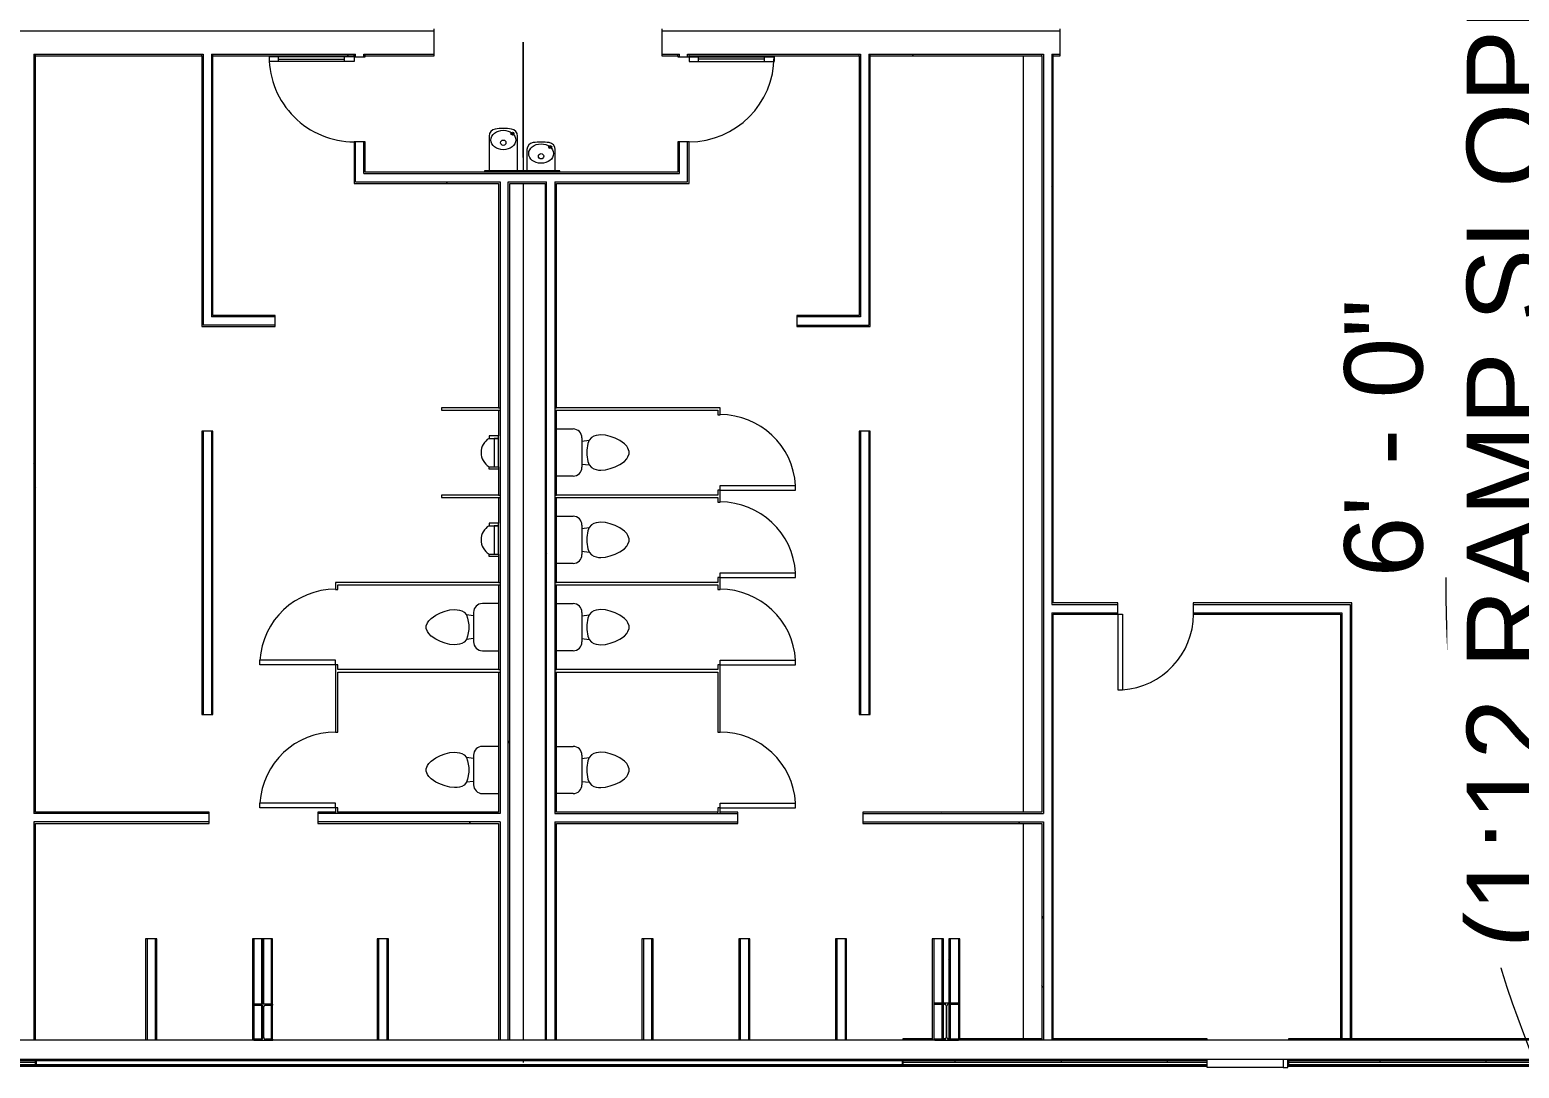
# Model space of a CAD drawing. Header units: inches. Extents: x 1 to 127281, y -26064 to 104775.
# Drawn here: x 25303 to 25934, y -22799 to -22359 of the extents above; entities that cross this region are included whole.
import ezdxf

# ---------------------------------------------------------------- set-up
doc = ezdxf.new("R2010")
doc.units = ezdxf.units.IN
doc.header["$MEASUREMENT"] = 0
for name, color, linetype, lineweight in [('A-ANNO-DIMS', 211, 'Continuous', 9), ('A-ANNO-DIMS-360', 211, 'Continuous', 9), ('A-AREA', 32, 'Continuous', 9), ('A-DOOR', 31, 'Continuous', 9), ('A-DOOR-GLAZ', 31, 'Continuous', 13), ('A-GLAZ-CWMG', 51, 'Continuous', 9), ('A-WALL', 113, 'Continuous', 9), ('A-WALL-PATT', 111, 'Continuous', 15), ('C-BLDG-PADS', 91, 'Continuous', 9), ('C-TOPO', 7, 'Continuous', 9), ('I-WALL', 2, 'Continuous', 9), ('L-SITE-WALL', 31, 'Continuous', 9), ('P-SANR-FIXT', 6, 'Continuous', 9), ('S-BEAM', 12, 'Continuous', 9), ('S-COLS', 52, 'Continuous', 9)]:
    doc.layers.add(name, color=color, linetype=linetype, lineweight=lineweight)
doc.styles.add('Arial_1', font='arial.ttf', dxfattribs={"height": 33.194237})
doc.dimstyles.new('Linear_-_3_32__Arial', dxfattribs={"dimscale": 12, "dimtxt": 33.75, "dimasz": 3.75, "dimexe": 2.8125, "dimexo": 1.875, "dimgap": 1.875, "dimtad": 1, "dimdec": 4, "dimrnd": 0.0625, "dimzin": 1, "dimdsep": 46, "dimlunit": 4, "dimtxsty": 'Arial_1', "dimblk1": 'OBLIQUE', "dimblk2": 'OBLIQUE', "dimsah": 1, "dimcen": 0.09, "dimdle": 2.8125, "dimazin": 0, "dimtfac": 1, "dimtdec": 4, "dimtix": 1, "dimtmove": 1, "dimatfit": 3, "dimfxl": 1, "dimtvp": 1, "dimtfill": 1, "dimfrac": 2, "dimtolj": 1, "dimtzin": 0, "dimarcsym": 2})
pattern_1 = [(0, (0, 0), (115.2, 28.8), [4.752, -81.648, 4.752, -81.648, -460.8]), (0, (0, 0), (115.2, 28.8), [-172.8, 4.752, -168.048, 4.752, -81.648, -201.6]), (0, (0, 0), (115.2, 28.8), [-432, 4.752, -52.848, 4.752, -139.248]), (120, (43.2, 14.4), (-82.541532, 85.366127), [4.752, -81.648, 4.752, -81.648, -460.8]), (120, (43.2, 14.4), (-82.541532, 85.366127), [-172.8, 4.752, -168.048, 4.752, -81.648, -201.6]), (120, (43.2, 14.4), (-82.541532, 85.366127), [-432, 4.752, -52.848, 4.752, -139.248]), (240, (57.6, 72), (-32.658468, -114.166127), [4.752, -81.648, 4.752, -81.648, -460.8]), (240, (57.6, 72), (-32.658468, -114.166127), [-172.8, 4.752, -168.048, 4.752, -81.648, -201.6]), (240, (57.6, 72), (-32.658468, -114.166127), [-432, 4.752, -52.848, 4.752, -139.248])]
pattern_2 = [(0, (0, 0), (0, 45), []), (90, (0, 0), (-45, 3e-15), [])]

# ---------------------------------------------------------------- blocks, each defined once
blk = doc.blocks.new('W-Wide Flange-Column - B2_D-V7-Site Plan - Phase 1')
at = {"layer": 'S-COLS'}
h = blk.add_hatch(dxfattribs=at)
h.set_pattern_fill('FP_3', color=256, style=0, pattern_type=2)
h.set_pattern_definition([(225, (25401.89, -22779.68), (35.63818, -35.63818), []), (225, (25401.89, -22833.68), (35.63818, -35.63818), [])])
h.paths.add_polyline_path([(-3.88, 7.62), (-4, 7.62), (-3.88, 7.19), (-0.84, 7.19), (-0.35, 6.99), (-0.14, 6.5), (-0.14, -6.5), (-0.35, -6.99), (-0.84, -7.19), (-4, -7.19), (-3.88, -7.62), (4, -7.62), (4, -7.19), (0.5, -7.05), (0.35, -6.99), (0.14, -6.5), (0.25, 6.75), (0.5, 7.05), (0.84, 7.19), (4, 7.19), (4, 7.62), (-3.25, 7.62)], flags=0)
at = {"layer": 'S-COLS', "lineweight": 13}
for p, q in [((4, 7.62), (-4, 7.62)), ((-4, 7.62), (-4, 7.19)), ((-4, 7.19), (-0.84, 7.19)), ((-0.14, 6.5), (-0.14, -6.5)), ((0.14, -6.5), (0.14, 6.5)), ((0.84, 7.19), (4, 7.19)), ((4, 7.19), (4, 7.62)), ((-0.84, -7.19), (-4, -7.19)), ((-4, -7.19), (-4, -7.62)), ((-4, -7.62), (4, -7.62)), ((4, -7.19), (0.84, -7.19)), ((4, -7.62), (4, -7.19))]:
    blk.add_line(p, q, dxfattribs=at)
for centre, start, end in [((-0.84, 6.5), 0, 90), ((0.84, 6.5), 90, 180), ((-0.84, -6.5), 270, 0), ((0.84, -6.5), 180, 270)]:
    blk.add_arc(centre, 0.691, start, end, dxfattribs=at)
blk = doc.blocks.new('W-Wide Flange-Column - B2_C-1007347-Site Plan - Phase 1')
at = {"layer": 'S-COLS'}
h = blk.add_hatch(dxfattribs=at)
h.set_pattern_fill('FP_4', color=256, style=0, pattern_type=2)
h.set_pattern_definition([(225, (25691.39, -22779.43), (35.63818, -35.63818), []), (225, (25691.39, -22833.43), (35.63818, -35.63818), [])])
h.paths.add_polyline_path([(-0.71, 7.87), (-5, 7.87), (-5, 7.44), (-0.71, 7.39), (-0.29, 7.1), (-0.14, 6.75), (-0.14, -6.75), (-0.35, -7.24), (-0.88, -7.44), (-5, -7.44), (-5, -7.87), (5, -7.87), (5, -7.44), (0.84, -7.44), (0.35, -7.24), (0.14, -6.75), (0.14, 6.75), (0.5, 7.3), (0.84, 7.44), (5, 7.44), (5, 7.87), (1.37, 7.87)], flags=0)
at = {"layer": 'S-COLS', "lineweight": 13}
for p, q in [((5, 7.87), (-5, 7.87)), ((-5, 7.87), (-5, 7.44)), ((-5, 7.44), (-0.84, 7.44)), ((-0.14, 6.75), (-0.14, -6.75)), ((0.14, -6.75), (0.14, 6.75)), ((0.84, 7.44), (5, 7.44)), ((5, 7.44), (5, 7.87)), ((-0.84, -7.44), (-5, -7.44)), ((-5, -7.44), (-5, -7.87)), ((-5, -7.87), (5, -7.87)), ((5, -7.44), (0.84, -7.44)), ((5, -7.87), (5, -7.44))]:
    blk.add_line(p, q, dxfattribs=at)
for centre, start, end in [((-0.84, 6.75), 0, 90), ((0.84, 6.75), 90, 180), ((-0.84, -6.75), 270, 0), ((0.84, -6.75), 180, 270)]:
    blk.add_arc(centre, 0.691, start, end, dxfattribs=at)
blk = doc.blocks.new('Single-Flush - 32_ x 84_-489871-Site Plan - Phase 1')
at = {"layer": 'A-DOOR'}
for p, q in [((14, 2.37), (14, 34.38)), ((16, 34.38), (14, 34.38)), ((16, 2.37), (16, 34.38)), ((16, 2.37), (14, 2.37))]:
    blk.add_line(p, q, dxfattribs=at)
blk.add_arc((16, 2.37), 32.07, 93.57587, 180, dxfattribs=at)
blk = doc.blocks.new('Rectangular Mullion - Rectangular Mullion 1-V27-Site Plan - Phase 1')
at = {"layer": 'A-GLAZ-CWMG'}
for p, q in [((25801.77, -22798.93), (25801.77, -22797.93)), ((25834.02, -22798.93), (25801.77, -22798.93))]:
    blk.add_line(p, q, dxfattribs=at)
blk = doc.blocks.new('Rectangular Mullion - Rectangular Mullion 1-V22-Site Plan - Phase 1')
at = {"layer": 'A-GLAZ-CWMG'}
for p, q in [((-2, 1.5), (0, 1.5)), ((-2, -2.15), (-2, 1.5)), ((0, 1.5), (0, -2.15))]:
    blk.add_line(p, q, dxfattribs=at)
blk = doc.blocks.new('Toilet-Domestic-3D - Toilet-Domestic-3D-V54-Site Plan - Phase 1')
at = {"layer": 'P-SANR-FIXT'}
for p, q in [((-9.98, 11.75), (-9.98, 18.85)), ((9.98, 18.85), (9.98, 11.75)), ((6.25, 8.02), (-6.25, 8.02)), ((-4.86, 8.02), (-5.21, 5)), ((4.86, 8.02), (5.21, 5)), ((-7.41, 1), (-7.5, 0)), ((-7.5, 0), (-7.33, -1.99)), ((-7.24, 2), (-7.41, 1)), ((-6.97, 3), (-7.24, 2)), ((-6.4, 4), (-6.97, 3)), ((-5.21, 5), (-6.4, 4)), ((-3.84, 5.5), (-5.21, 5)), ((-1, 6), (-3.84, 5.5)), ((1, 6), (-1, 6)), ((3.84, 5.5), (1, 6)), ((5.21, 5), (3.84, 5.5)), ((6.4, 4), (5.21, 5)), ((6.97, 3), (6.4, 4)), ((7.24, 2), (6.97, 3)), ((7.41, 1), (7.24, 2)), ((7.33, -1.99), (7.5, 0)), ((7.5, 0), (7.41, 1)), ((-7.33, -1.99), (-6.79, -4)), ((-6.79, -4), (-6.06, -6)), ((-6.06, -6), (-5.13, -8)), ((5.13, -8), (6.06, -6)), ((6.06, -6), (6.79, -4)), ((6.79, -4), (7.33, -1.99)), ((-5.13, -8), (-3.74, -10)), ((-3.74, -10), (-2.74, -11)), ((-2.74, -11), (-1.87, -11.5)), ((-1.87, -11.5), (-0.5, -12)), ((-0.5, -12), (0.5, -12)), ((0.5, -12), (1.87, -11.5)), ((1.87, -11.5), (2.74, -11)), ((2.74, -11), (3.74, -10)), ((3.74, -10), (5.13, -8))]:
    blk.add_line(p, q, dxfattribs=at)
for centre, start, end in [((-6.25, 11.75), 180, 270), ((6.25, 11.75), 270, 360)]:
    blk.add_arc(centre, 3.73, start, end, dxfattribs=at)
blk = doc.blocks.new('Single-Flush - 32_ x 84_-486214-Site Plan - Phase 1')
at = {"layer": 'A-DOOR'}
for p, q in [((14, 0.5), (14, 32.5)), ((16, 32.5), (14, 32.5)), ((16, 0.5), (16, 32.5)), ((16, 0.5), (14, 0.5))]:
    blk.add_line(p, q, dxfattribs=at)
blk.add_arc((16, 0.5), 32.07, 93.57587, 180, dxfattribs=at)
blk = doc.blocks.new('Toilet-Domestic-3D - Toilet-Domestic-3D-V55-Site Plan - Phase 1')
at = {"layer": 'P-SANR-FIXT'}
for p, q in [((-6.06, 6), (-5.13, 8)), ((-5.13, 8), (-3.74, 10)), ((-3.74, 10), (-2.74, 11)), ((-2.74, 11), (-1.87, 11.5)), ((-1.87, 11.5), (-0.5, 12)), ((-0.5, 12), (0.5, 12)), ((0.5, 12), (1.87, 11.5)), ((1.87, 11.5), (2.74, 11)), ((2.74, 11), (3.74, 10)), ((3.74, 10), (5.13, 8)), ((5.13, 8), (6.06, 6)), ((-7.5, 0), (-7.33, 1.99)), ((-7.33, 1.99), (-6.79, 4)), ((-6.79, 4), (-6.06, 6)), ((6.06, 6), (6.79, 4)), ((6.79, 4), (7.33, 1.99)), ((7.33, 1.99), (7.5, 0)), ((-7.41, -1), (-7.5, 0)), ((-7.24, -2), (-7.41, -1)), ((-6.97, -3), (-7.24, -2)), ((-6.4, -4), (-6.97, -3)), ((-5.21, -5), (-6.4, -4)), ((-3.84, -5.5), (-5.21, -5)), ((-4.86, -8.02), (-5.21, -5)), ((-1, -6), (-3.84, -5.5)), ((1, -6), (-1, -6)), ((3.84, -5.5), (1, -6)), ((5.21, -5), (3.84, -5.5)), ((4.86, -8.02), (5.21, -5)), ((6.4, -4), (5.21, -5)), ((6.97, -3), (6.4, -4)), ((7.24, -2), (6.97, -3)), ((7.41, -1), (7.24, -2)), ((7.5, 0), (7.41, -1)), ((-9.98, -11.75), (-9.98, -18.6)), ((6.25, -8.02), (-6.25, -8.02)), ((9.98, -18.6), (9.98, -11.75))]:
    blk.add_line(p, q, dxfattribs=at)
for centre, start, end in [((-6.25, -11.75), 90, 180), ((6.25, -11.75), 0, 90)]:
    blk.add_arc(centre, 3.73, start, end, dxfattribs=at)
blk = doc.blocks.new('Single-Flush - 32_ x 84_-489638-Site Plan - Phase 1')
at = {"layer": 'A-DOOR'}
for p, q in [((14, -0.5), (14, -32.5)), ((16, -0.5), (14, -0.5)), ((16, -0.5), (16, -32.5)), ((16, -32.5), (14, -32.5))]:
    blk.add_line(p, q, dxfattribs=at)
blk.add_arc((16, -0.5), 32.07, 180, 266.42413, dxfattribs=at)
blk = doc.blocks.new('Urinal-Wall-3D - Urinal-Wall-3D-492330-Site Plan - Phase 1')
at = {"layer": 'P-SANR-FIXT'}
for p, q in [((-11.29, 2.38), (-11.29, 6.38)), ((-11.29, 6.38), (-10.29, 6.38)), ((-10.29, 6.38), (-10.29, 2.38)), ((2.73, 6.38), (1.71, 6.38)), ((1.71, 6.38), (1.71, 2.38)), ((2.73, 2.38), (2.73, 6.38)), ((-10.29, 2.38), (-11.29, 2.38)), ((1.71, 4.22), (-10.29, 4.22)), ((-10.29, 4.22), (-10.29, 2.38)), ((-10.29, 2.38), (1.71, 2.38)), ((1.71, 2.38), (1.71, 4.22)), ((1.71, 2.38), (2.73, 2.38))]:
    blk.add_line(p, q, dxfattribs=at)
blk.add_arc((-4.29, 2.77), 7, 31.00272, 148.99728, dxfattribs=at)
blk = doc.blocks.new('Drinking_Fountain-Haws_Corporation-Wall_Mounted_1119 - 1119-477162-Site Plan - Phase 1')
at = {"layer": 'P-SANR-FIXT'}
for p, q in [((13.07, 19.5), (13.07, 4.7)), ((25.07, 4.7), (25.07, 19.5)), ((29.07, 13.75), (29.07, 4.7)), ((41.07, 4.7), (41.07, 13.75)), ((43.07, 4.7), (11.07, 4.7)), ((11.07, 4.7), (11.07, 4.2)), ((43.07, 4.2), (43.07, 4.7))]:
    blk.add_line(p, q, dxfattribs=at)
for centre, radius in [((22.94, 20.55), 0.625), ((19.07, 16.69), 1.13), ((38.94, 14.82), 0.625), ((35.07, 10.94), 1.13)]:
    blk.add_circle(centre, radius, dxfattribs=at)
for centre, radius, start, end in [((16.07, 19.5), 3, 97.57756, 180), ((19.07, -3.05), 25.75, 82.42244, 97.57756), ((22.07, 19.5), 3, 360, 82.42244), ((32.07, 13.75), 3, 97.57756, 180), ((35.07, -8.8), 25.75, 82.42244, 97.57756), ((38.07, 13.75), 3, 360, 82.42244)]:
    blk.add_arc(centre, radius, start, end, dxfattribs=at)
for centre, ratio in [((19.07, 17.82), 0.786373), ((35.07, 12.07), 0.786365)]:
    blk.add_ellipse(centre, major_axis=(-5.25, 0), ratio=ratio, dxfattribs=at)
blk = doc.blocks.new('Single-Glass 1 - 36_ x 84_-735755-Site Plan - Phase 1')
at = {"layer": 'A-DOOR'}
for p, q in [((16, 34.375), (16, 38.375)), ((18, 38.375), (16, 38.375)), ((18, 34.375), (18, 38.375)), ((16, 6.375), (16, 34.375)), ((16, 34.375), (18, 34.375)), ((18, 6.375), (18, 34.375)), ((16, 6.375), (18, 6.375)), ((16, 2.375), (16, 6.375)), ((18, 2.375), (18, 6.375)), ((18, 2.375), (16, 2.375))]:
    blk.add_line(p, q, dxfattribs=at)
blk.add_arc((18, 2.375), 36, 90, 180, dxfattribs=at)
at = {"layer": 'A-DOOR-GLAZ'}
blk.add_line((17, 34.375), (17, 6.375), dxfattribs=at)
blk = doc.blocks.new('Single-Glass 1 - 36_ x 84_-735914-Site Plan - Phase 1')
at = {"layer": 'A-DOOR'}
for p, q in [((16, -2.375), (16, -6.375)), ((18, -2.375), (16, -2.375)), ((18, -2.375), (18, -6.375)), ((16, -6.375), (16, -34.375)), ((16, -6.375), (18, -6.375)), ((18, -6.375), (18, -34.375)), ((16, -34.375), (16, -38.375)), ((16, -34.375), (18, -34.375)), ((18, -34.375), (18, -38.375)), ((18, -38.375), (16, -38.375))]:
    blk.add_line(p, q, dxfattribs=at)
blk.add_arc((18, -2.375), 36, 180, 270, dxfattribs=at)
at = {"layer": 'A-DOOR-GLAZ'}
blk.add_line((17, -34.375), (17, -6.375), dxfattribs=at)
blk = doc.blocks.new('Girt_C - 8_D-1076207-Site Plan - Phase 1')
at = {"layer": 'S-BEAM'}
for p, q in [((25397.89, -22787.3), (25116.39, -22787.3)), ((25686.39, -22787.3), (25405.89, -22787.3)), ((25975.39, -22787.3), (25696.39, -22787.3)), ((24248.39, -22795.3), (25975.39, -22795.3))]:
    blk.add_line(p, q, dxfattribs=at)
blk = doc.blocks.new('DIMBLOCK104-Site Plan - Phase 1')
at = {"layer": 'A-ANNO-DIMS-360'}
for p, q in [((26070.38, -22846.32), (26070.38, -22985.82)), ((26196.99, -22880.07), (26036.63, -22880.07)), ((26070.38, -22880.07), (26196.99, -22880.07)), ((26136.99, -22952.07), (26036.63, -22952.07)), ((26070.38, -22952.07), (26136.99, -22952.07))]:
    blk.add_line(p, q, dxfattribs=at)
at = {"layer": 'A-ANNO-DIMS-360', "lineweight": 50}
for p, q in [((26070.38, -22880.07), (26047.88, -22857.57)), ((26070.38, -22880.07), (26092.88, -22902.57)), ((26070.38, -22952.07), (26047.88, -22929.57)), ((26070.38, -22952.07), (26092.88, -22974.57))]:
    blk.add_line(p, q, dxfattribs=at)
at = {"layer": 'A-ANNO-DIMS-360'}
blk.add_ellipse((26070.38, -22591.24), major_axis=(0, 324.83), ratio=0.515555, start_param=1.570796, end_param=3.141593, dxfattribs=at)
at = {"layer": 'A-ANNO-DIMS-360', "color": 0, "insert": (25911.78, -22748.3), "char_height": 33.1942, "width": 518.4, "attachment_point": 1, "rotation": 90, "line_spacing_factor": 0.938532, "style": 'Arial_1', "bg_fill": 3, "box_fill_scale": 1.25, "bg_fill_color": 0, "bg_fill_transparency": 0}
blk.add_mtext('(1:12 RAMP SLOPE)', dxfattribs=at)
at = {"layer": 'A-ANNO-DIMS-360', "color": 0, "insert": (25859.86, -22591.24), "char_height": 33.194, "width": 141.4385, "attachment_point": 1, "rotation": 90, "line_spacing_factor": 0.938532, "style": 'Arial_1', "bg_fill": 3, "box_fill_scale": 1.25, "bg_fill_color": 0, "bg_fill_transparency": 0}
blk.add_mtext('6\' - 0"', dxfattribs=at)
blk = doc.blocks.new('_Oblique')
at = {"color": 0, "linetype": 'ByBlock', "lineweight": -2}
blk.add_line((-0.5, -0.5), (0.5, 0.5), dxfattribs=at)

msp = doc.modelspace()

# ---------------------------------------------------------------- hatches: boundary and pattern name
at = {"layer": 'A-WALL-PATT', "lineweight": 9}
h = msp.add_hatch(dxfattribs=at)
h.set_pattern_fill('FP_8', color=256, style=0, pattern_type=2)
h.set_pattern_definition(pattern_1)
h.paths.add_polyline_path([(25654.265225, -22370.17781), (25654.265225, -22369.55281), (25582.265225, -22369.55281), (25582.265225, -22370.17781), (25638.656771, -22370.17781)], flags=0)
h.paths.add_polyline_path([(25577.515225, -22370.17781), (25577.515225, -22369.55281), (25570.765225, -22369.55281), (25570.765225, -22370.17781)], flags=0)
h.paths.add_polyline_path([(25445.05161, -22370.17781), (25474.265225, -22370.17781), (25474.265225, -22369.55281), (25445.05161, -22369.55281)], flags=0)
h.paths.add_polyline_path([(25440.30161, -22370.17781), (25440.30161, -22369.55281), (25380.515225, -22369.55281), (25380.515225, -22370.17781), (25424.868333, -22370.17781)], flags=0)
h.paths.add_polyline_path([(25731.28085, -22370.17781), (25731.765225, -22370.17781), (25731.765225, -22369.55281), (25659.015225, -22369.55281), (25659.015225, -22370.17781), (25659.483975, -22370.17781)], flags=0)
h.paths.add_polyline_path([(25739.515225, -22370.17781), (25739.515225, -22369.55281), (25736.515225, -22369.55281), (25736.515225, -22370.17781)], flags=0)
h.paths.add_polyline_path([(25305.265225, -22370.17781), (25375.765225, -22370.17781), (25375.765225, -22369.55281), (25305.265225, -22369.597694)], flags=0)
h.paths.add_polyline_path([(25211.079896, -22370.17781), (25300.515225, -22370.17781), (25300.515225, -22369.55281), (25169.515225, -22369.55281), (25169.515225, -22370.17781)], flags=0)
h.paths.add_polyline_path([(25110.015225, -22370.17781), (25110.890225, -22370.17781), (25110.890225, -22369.55281), (25110.015225, -22369.55281)], flags=0)
h.paths.add_polyline_path([(25105.265225, -22370.17781), (25105.265225, -22369.55281), (24979.515225, -22369.705249), (24979.515225, -22370.17781), (25104.913663, -22370.17781)], flags=0)
h.paths.add_polyline_path([(24974.765225, -22370.17781), (24974.764288, -22369.552826), (24937.890225, -22369.55281), (24937.890225, -22370.17781)], flags=0)
h.paths.add_polyline_path([(24783.503021, -22370.17781), (24865.890225, -22370.17781), (24865.890225, -22369.55281), (24631.515225, -22369.55281), (24631.515225, -22370.17781)], flags=0)
h = msp.add_hatch(dxfattribs=at)
h.set_pattern_fill('FP_8', color=256, style=0, pattern_type=2)
h.set_pattern_definition(pattern_1)
h.paths.add_polyline_path([(25305.265225, -22787.30281), (25305.265225, -22694.80281), (25304.640225, -22694.80281), (25304.640225, -22787.30281)], flags=0)
h.paths.add_polyline_path([(25305.265225, -22691.30281), (25305.265225, -22369.55281), (25304.640225, -22369.55281), (25304.640225, -22691.30281)], flags=0)
h = msp.add_hatch(dxfattribs=at)
h.set_pattern_fill('FP_8', color=256, style=0, pattern_type=2)
h.set_pattern_definition(pattern_1)
h.paths.add_polyline_path([(25375.765225, -22484.92781), (25376.390225, -22484.92781), (25376.390225, -22369.55281), (25375.765225, -22369.616667), (25375.765225, -22484.30281)], flags=0)
h = msp.add_hatch(dxfattribs=at)
h.set_pattern_fill('FP_8', color=256, style=0, pattern_type=2)
h.set_pattern_definition(pattern_1)
h.paths.add_polyline_path([(25732.390225, -22787.30281), (25732.246346, -22694.80281), (25731.765225, -22694.80281), (25731.765225, -22787.30281)], flags=0)
h.paths.add_polyline_path([(25731.765225, -22691.30281), (25732.390225, -22691.30281), (25732.390225, -22369.55281), (25731.765225, -22369.55281), (25731.765225, -22690.67781)], flags=0)
h = msp.add_hatch(dxfattribs=at)
h.set_pattern_fill('FP_8', color=256, style=0, pattern_type=2)
h.set_pattern_definition(pattern_1)
h.paths.add_polyline_path([(25736.515225, -22787.30281), (25736.515225, -22606.162185), (25735.890225, -22606.162185), (25735.890225, -22787.30281)], flags=0)
h.paths.add_polyline_path([(25736.515225, -22602.662185), (25736.515225, -22369.55281), (25735.890225, -22369.55281), (25736.034105, -22602.662185)], flags=0)
h = msp.add_hatch(dxfattribs=at)
h.set_pattern_fill('FP_8', color=256, style=0, pattern_type=2)
h.set_pattern_definition(pattern_1)
h.paths.add_polyline_path([(25525.390225, -22424.255935), (25582.265225, -22424.255935), (25582.265225, -22423.630935), (25525.390225, -22423.630935)], flags=0)
h.paths.add_polyline_path([(25444.42661, -22424.255935), (25502.140225, -22424.255935), (25502.140225, -22423.630935), (25440.30161, -22423.630935), (25440.30161, -22424.255935), (25440.92661, -22424.255935)], flags=0)
h.paths.add_polyline_path([(25521.265225, -22424.255935), (25521.890225, -22424.255935), (25521.86721, -22423.630935), (25505.640225, -22423.630935), (25505.640225, -22424.255935), (25511.845582, -22424.255935)], flags=0)
h = msp.add_hatch(dxfattribs=at)
h.set_pattern_fill('FP_8', color=256, style=0, pattern_type=2)
h.set_pattern_definition(pattern_1)
h.paths.add_polyline_path([(25505.640225, -22796.01541), (25506.265225, -22796.01541), (25506.265225, -22795.30281), (25505.640225, -22795.30281)], flags=0)
h.paths.add_polyline_path([(25505.640225, -22787.30281), (25506.265225, -22787.30281), (25506.265225, -22424.255935), (25505.640225, -22424.255935), (25505.640225, -22700.194205)], flags=0)
h = msp.add_hatch(dxfattribs=at)
h.set_pattern_fill('FP_8', color=256, style=0, pattern_type=2)
h.set_pattern_definition(pattern_1)
h.paths.add_polyline_path([(25521.265225, -22796.01541), (25521.890225, -22796.01541), (25521.890225, -22795.30281), (25521.265225, -22795.30281)], flags=0)
h.paths.add_polyline_path([(25521.265225, -22787.30281), (25521.890225, -22787.30281), (25521.890225, -22424.255935), (25521.265225, -22424.255935), (25521.265225, -22700.194205)], flags=0)
h = msp.add_hatch(dxfattribs=at)
h.set_pattern_fill('FP_8', color=256, style=0, pattern_type=2)
h.set_pattern_definition(pattern_1)
h.paths.add_polyline_path([(25525.390225, -22796.01541), (25526.015225, -22796.01541), (25526.015225, -22795.30281), (25525.390225, -22795.30281)], flags=0)
h.paths.add_polyline_path([(25526.015225, -22787.30281), (25526.015225, -22694.80281), (25525.390225, -22694.834803), (25525.444361, -22787.30281)], flags=0)
h.paths.add_polyline_path([(25526.015225, -22691.30281), (25526.015225, -22631.30281), (25525.390322, -22631.31195), (25525.390225, -22691.30281)], flags=0)
h.paths.add_polyline_path([(25526.015225, -22630.30281), (25526.015225, -22594.30281), (25525.390225, -22594.30281), (25525.390225, -22630.30281)], flags=0)
h.paths.add_polyline_path([(25526.015225, -22593.30281), (25526.015225, -22557.30281), (25525.390384, -22557.311949), (25525.390225, -22593.30281)], flags=0)
h.paths.add_polyline_path([(25525.390225, -22556.30281), (25526.015225, -22556.30281), (25526.015225, -22520.30281), (25525.390225, -22520.30281), (25525.390225, -22548.279032)], flags=0)
h.paths.add_polyline_path([(25525.390225, -22519.30281), (25526.015225, -22519.30281), (25526.015225, -22424.255935), (25525.390225, -22424.255935), (25525.390225, -22519.29367)], flags=0)
h = msp.add_hatch(dxfattribs=at)
h.set_pattern_fill('FP_8', color=256, style=0, pattern_type=2)
h.set_pattern_definition(pattern_1)
h.paths.add_polyline_path([(25658.386803, -22484.92781), (25658.390225, -22484.92781), (25658.390225, -22484.30281), (25627.890225, -22484.30281), (25627.890225, -22484.92781), (25654.890225, -22484.92781)], flags=0)
h = msp.add_hatch(dxfattribs=at)
h.set_pattern_fill('FP_8', color=256, style=0, pattern_type=2)
h.set_pattern_definition(pattern_1)
h.paths.add_polyline_path([(25375.765225, -22649.30281), (25376.390225, -22649.30281), (25376.390225, -22529.30281), (25375.765225, -22529.30281), (25375.765225, -22620.17781)], flags=0)
h = msp.add_hatch(dxfattribs=at)
h.set_pattern_fill('FP_8', color=256, style=0, pattern_type=2)
h.set_pattern_definition(pattern_1)
h.paths.add_polyline_path([(25380.515225, -22649.30281), (25380.515225, -22529.30281), (25379.890225, -22529.30281), (25379.890225, -22649.30281)], flags=0)
h = msp.add_hatch(dxfattribs=at)
h.set_pattern_fill('FP_8', color=256, style=0, pattern_type=2)
h.set_pattern_definition(pattern_1)
h.paths.add_polyline_path([(25862.390225, -22786.67781), (25863.015225, -22786.67781), (25863.015225, -22602.662185), (25862.390225, -22602.662185), (25862.390225, -22700.194205)], flags=0)
h = msp.add_hatch(dxfattribs=at)
h.set_pattern_fill('FP_8', color=256, style=0, pattern_type=2)
h.set_pattern_definition(pattern_1)
h.paths.add_polyline_path([(25858.265225, -22786.67781), (25858.890225, -22786.67781), (25858.890225, -22606.787185), (25858.265225, -22606.787185), (25858.265225, -22700.194205)], flags=0)
h = msp.add_hatch(dxfattribs=at)
h.set_pattern_fill('FP_8', color=256, style=0, pattern_type=2)
h.set_pattern_definition(pattern_1)
h.paths.add_polyline_path([(25478.315443, -22691.30281), (25501.515225, -22691.30281), (25501.515225, -22690.67781), (25433.390225, -22690.67781), (25433.390225, -22691.30281)], flags=0)
h.paths.add_polyline_path([(25432.390225, -22691.30281), (25432.390225, -22690.67781), (25424.890225, -22690.67781), (25424.890225, -22691.30281)], flags=0)
h = msp.add_hatch(dxfattribs=at)
h.set_pattern_fill('FP_8', color=256, style=0, pattern_type=2)
h.set_pattern_definition(pattern_1)
h.paths.add_polyline_path([(25731.765225, -22691.30281), (25731.765225, -22690.67781), (25655.890225, -22690.67781), (25655.890225, -22691.30281), (25658.390225, -22691.30281)], flags=0)
h = msp.add_hatch(dxfattribs=at)
h.set_pattern_fill('FP_8', color=256, style=0, pattern_type=2)
h.set_pattern_definition(pattern_1)
h.paths.add_polyline_path([(25424.890225, -22695.42781), (25501.515225, -22695.42781), (25501.515225, -22694.80281), (25424.890225, -22694.80281)], flags=0)
h = msp.add_hatch(dxfattribs=at)
h.set_pattern_fill('FP_8', color=256, style=0, pattern_type=2)
h.set_pattern_definition(pattern_1)
h.paths.add_polyline_path([(25731.765225, -22695.42781), (25731.765225, -22694.80281), (25655.890225, -22694.80281), (25655.890225, -22695.42781), (25658.390225, -22695.42781)], flags=0)
h = msp.add_hatch(dxfattribs=at)
h.set_pattern_fill('FP_8', color=256, style=0, pattern_type=2)
h.set_pattern_definition(pattern_1)
h.paths.add_polyline_path([(25692.456632, -22786.869217), (25692.890225, -22786.869217), (25692.890225, -22771.986404), (25692.265225, -22771.986404), (25692.265225, -22786.869217)], flags=0)
h.paths.add_polyline_path([(25692.890225, -22771.55281), (25692.890225, -22744.30281), (25692.265225, -22744.30281), (25692.265225, -22771.55281), (25692.667143, -22771.55281)], flags=0)
h = msp.add_hatch(dxfattribs=at)
h.set_pattern_fill('FP_10', color=256, style=0, pattern_type=2)
h.set_pattern_definition(pattern_2)
h.paths.add_polyline_path([(25164.765225, -22796.80281), (25305.265225, -22796.80281), (25305.265225, -22796.05281), (25112.515225, -22796.05281), (25112.515225, -22796.80281), (25157.632787, -22796.80281)], flags=0)
h = msp.add_hatch(dxfattribs=at)
h.set_pattern_fill('FP_10', color=256, style=0, pattern_type=2)
h.set_pattern_definition(pattern_2)
h.paths.add_polyline_path([(25692.10388, -22796.80281), (25801.765225, -22796.80281), (25801.765225, -22796.05281), (25672.890225, -22796.05281), (25672.890225, -22796.80281), (25690.015225, -22796.80281)], flags=0)
h = msp.add_hatch(dxfattribs=at)
h.set_pattern_fill('FP_10', color=256, style=0, pattern_type=2)
h.set_pattern_definition(pattern_2)
h.paths.add_polyline_path([(25959.339427, -22796.80281), (25980.765225, -22796.80281), (25980.765225, -22796.05281), (25836.265225, -22796.05281), (25836.265225, -22796.80281), (25852.445208, -22796.80281)], flags=0)

# ---------------------------------------------------------------- linework, layer by layer
at = {"layer": 'A-AREA'}
for p, q in [((25511.890225, -22413.27156), (25511.890225, -22364.49031)), ((25511.890225, -22364.49031), (25511.890225, -22419.505935)), ((25723.796733, -22370.17781), (25723.796733, -22690.67781)), ((25511.890225, -22424.255935), (25511.890225, -22787.34635)), ((25723.796733, -22695.42781), (25723.796733, -22786.67781)), ((25511.890225, -22795.27769), (25511.890225, -22796.01541)), ((25511.890225, -22796.01541), (25511.890225, -22796.80281))]:
    msp.add_line(p, q, dxfattribs=at)
at = {"layer": 'A-WALL'}
for p, q in [((25165.390225, -22359.55281), (25474.265225, -22359.55281)), ((25570.765225, -22359.55281), (25739.515225, -22359.55281)), ((25304.640225, -22369.55281), (25376.390225, -22369.55281)), ((25304.640225, -22369.55281), (25304.640225, -22691.30281)), ((25305.265225, -22370.17781), (25305.265225, -22369.55281)), ((25375.765225, -22370.17781), (25375.765225, -22369.55281)), ((25376.390225, -22369.55281), (25376.390225, -22484.30281)), ((25379.890225, -22369.55281), (25380.515225, -22369.55281)), ((25379.890225, -22369.55281), (25379.890225, -22480.80281)), ((25380.515225, -22369.55281), (25440.92661, -22369.55281)), ((25380.515225, -22370.17781), (25380.515225, -22369.55281)), ((25440.30161, -22370.17781), (25440.30161, -22369.55281)), ((25440.92661, -22370.630935), (25440.92661, -22369.55281)), ((25444.42661, -22369.55281), (25474.265225, -22369.55281)), ((25444.42661, -22370.630935), (25444.42661, -22369.55281)), ((25445.05161, -22370.17781), (25445.05161, -22369.55281)), ((25570.765225, -22369.55281), (25578.140225, -22369.55281)), ((25577.515225, -22370.17781), (25577.515225, -22369.55281)), ((25578.140225, -22370.630935), (25578.140225, -22369.55281)), ((25581.640225, -22369.55281), (25654.890225, -22369.55281)), ((25581.640225, -22370.630935), (25581.640225, -22369.55281)), ((25582.265225, -22370.17781), (25582.265225, -22369.55281)), ((25654.265225, -22370.17781), (25654.265225, -22369.55281)), ((25654.890225, -22369.55281), (25654.890225, -22480.80281)), ((25658.390225, -22369.55281), (25659.015225, -22369.55281)), ((25658.390225, -22369.55281), (25658.390225, -22484.30281)), ((25659.015225, -22369.55281), (25732.390225, -22369.55281)), ((25659.015225, -22370.17781), (25659.015225, -22369.55281)), ((25731.765225, -22370.17781), (25731.765225, -22369.55281)), ((25732.390225, -22369.55281), (25732.390225, -22691.30281)), ((25735.890225, -22369.55281), (25739.515225, -22369.55281)), ((25735.890225, -22369.55281), (25735.890225, -22602.662185)), ((25736.515225, -22370.17781), (25736.515225, -22369.55281)), ((25440.92661, -22423.630935), (25440.92661, -22406.630935)), ((25444.42661, -22420.130935), (25444.42661, -22406.630935)), ((25578.140225, -22420.130935), (25578.140225, -22406.630935)), ((25581.640225, -22423.630935), (25581.640225, -22406.630935)), ((25444.42661, -22420.130935), (25578.140225, -22420.130935)), ((25440.92661, -22423.630935), (25502.140225, -22423.630935)), ((25502.140225, -22423.630935), (25502.140225, -22691.30281)), ((25505.640225, -22787.346598), (25505.640225, -22423.630935)), ((25505.640225, -22423.630935), (25521.890225, -22423.630935)), ((25521.890225, -22787.345952), (25521.890225, -22423.630935)), ((25525.390225, -22423.630935), (25525.390225, -22691.30281)), ((25525.390225, -22423.630935), (25581.640225, -22423.630935)), ((25406.890225, -22484.30281), (25376.390225, -22484.30281)), ((25406.890225, -22480.80281), (25379.890225, -22480.80281)), ((25654.890225, -22480.80281), (25627.890225, -22480.80281)), ((25627.890225, -22484.30281), (25658.390225, -22484.30281)), ((25501.515225, -22519.30281), (25502.140225, -22519.30281)), ((25501.515225, -22520.30281), (25502.140225, -22520.30281)), ((25525.390225, -22519.30281), (25526.015225, -22519.30281)), ((25525.390225, -22520.30281), (25526.015225, -22520.30281)), ((25376.390225, -22529.30281), (25376.390225, -22649.30281)), ((25379.890225, -22529.30281), (25379.890225, -22649.30281)), ((25654.890225, -22529.30281), (25654.890225, -22649.30281)), ((25658.390225, -22529.30281), (25658.390225, -22649.30281)), ((25501.515225, -22556.30281), (25502.140225, -22556.30281)), ((25501.515225, -22557.30281), (25502.140225, -22557.30281)), ((25525.390225, -22556.30281), (25526.015225, -22556.30281)), ((25525.390225, -22557.30281), (25526.015225, -22557.30281)), ((25501.515225, -22593.30281), (25502.140225, -22593.30281)), ((25525.390225, -22593.30281), (25526.015225, -22593.30281)), ((25501.515225, -22594.30281), (25502.140225, -22594.30281)), ((25525.390225, -22594.30281), (25526.015225, -22594.30281)), ((25735.890225, -22602.662185), (25763.890225, -22602.662185)), ((25735.890225, -22606.162185), (25763.890225, -22606.162185)), ((25735.890225, -22606.162185), (25735.890225, -22787.30281)), ((25795.890225, -22602.662185), (25862.390225, -22602.662185)), ((25795.890225, -22606.162185), (25858.890225, -22606.162185)), ((25858.890225, -22606.162185), (25858.890225, -22786.67781)), ((25862.390225, -22602.662185), (25862.390225, -22786.67781)), ((25501.515225, -22630.30281), (25502.140225, -22630.30281)), ((25501.515225, -22631.30281), (25502.140225, -22631.30281)), ((25525.390225, -22630.30281), (25526.015225, -22630.30281)), ((25525.390225, -22631.30281), (25526.015225, -22631.30281)), ((25378.890225, -22691.30281), (25304.640225, -22691.30281)), ((25502.140225, -22691.30281), (25424.890225, -22691.30281)), ((25432.390225, -22690.67781), (25432.390225, -22691.30281)), ((25433.390225, -22690.67781), (25433.390225, -22691.30281)), ((25525.390225, -22691.30281), (25602.890225, -22691.30281)), ((25594.390225, -22691.30281), (25594.390225, -22690.67781)), ((25595.390225, -22691.30281), (25595.390225, -22690.67781)), ((25655.890225, -22691.30281), (25732.390225, -22691.30281)), ((25304.640225, -22694.80281), (25304.640225, -22787.30281)), ((25378.890225, -22694.80281), (25304.640225, -22694.80281)), ((25502.140225, -22694.80281), (25424.890225, -22694.80281)), ((25502.140225, -22694.80281), (25502.140225, -22787.346737)), ((25525.390225, -22694.80281), (25525.390225, -22787.345813)), ((25525.390225, -22694.80281), (25602.890225, -22694.80281)), ((25655.890225, -22694.80281), (25732.390225, -22694.80281)), ((25732.390225, -22694.80281), (25732.390225, -22787.30281)), ((25352.577725, -22744.30281), (25352.577725, -22787.30281)), ((25356.077725, -22744.30281), (25356.077725, -22787.30281)), ((25397.890225, -22744.30281), (25397.890225, -22772.05281)), ((25401.390225, -22744.30281), (25401.390225, -22772.05281)), ((25401.640225, -22744.30281), (25401.640225, -22772.05281)), ((25405.140225, -22744.30281), (25405.140225, -22772.05281)), ((25450.702725, -22744.30281), (25450.702725, -22787.348781)), ((25454.202725, -22744.30281), (25454.202725, -22787.348642)), ((25562.890225, -22744.30281), (25562.890225, -22787.344323)), ((25566.390225, -22744.30281), (25566.390225, -22787.344184)), ((25603.890225, -22744.30281), (25603.890225, -22787.342694)), ((25607.390225, -22744.30281), (25607.390225, -22787.342555)), ((25644.890225, -22744.30281), (25644.890225, -22787.341064)), ((25648.390225, -22744.30281), (25648.390225, -22787.340925)), ((25685.890225, -22744.30281), (25685.890225, -22787.30281)), ((25689.390225, -22744.30281), (25689.390225, -22771.55281)), ((25692.890225, -22744.30281), (25692.890225, -22771.55281)), ((25696.390225, -22744.30281), (25696.390225, -22771.55281)), ((25397.890225, -22772.486404), (25397.890225, -22786.869217)), ((25401.390225, -22772.625554), (25401.390225, -22786.730067)), ((25401.640225, -22772.923186), (25401.640225, -22786.432434)), ((25405.140225, -22772.486404), (25405.140225, -22786.869217)), ((25689.390225, -22771.986404), (25689.390225, -22786.869217)), ((25692.890225, -22771.986404), (25692.890225, -22786.869217)), ((25696.390225, -22771.986404), (25696.390225, -22786.869217)), ((25685.265225, -22786.67781), (25685.265225, -22787.30281)), ((25690.015225, -22786.67781), (25690.015225, -22786.869217)), ((25692.265225, -22786.67781), (25692.265225, -22786.873284)), ((25697.015225, -22786.67781), (25697.015225, -22787.30281)), ((25731.765225, -22786.67781), (25731.765225, -22787.30281)), ((25736.515225, -22786.67781), (25736.515225, -22787.30281)), ((25502.140225, -22795.27769), (25502.140225, -22796.01541)), ((25505.640225, -22795.27769), (25505.640225, -22796.01541)), ((25521.890225, -22795.27769), (25521.890225, -22796.01541)), ((25525.390225, -22795.27769), (25525.390225, -22796.01541)), ((25305.265225, -22796.05281), (25112.515225, -22796.05281)), ((25305.265225, -22796.80281), (25112.515225, -22796.80281)), ((25305.265225, -22797.67781), (25112.515225, -22797.67781)), ((25801.765225, -22796.05281), (25672.890225, -22796.05281)), ((25801.765225, -22796.80281), (25672.890225, -22796.80281)), ((25801.765225, -22797.67781), (25672.890225, -22797.67781)), ((25980.765225, -22796.05281), (25836.265225, -22796.05281)), ((25980.765225, -22796.80281), (25836.265225, -22796.80281)), ((25980.765225, -22797.67781), (25836.265225, -22797.67781))]:
    msp.add_line(p, q, dxfattribs=at)
at = {"layer": 'A-WALL', "lineweight": 15}
for p, q in [((25672.702725, -22796.01541), (25305.577725, -22796.01541)), ((25305.577725, -22796.01541), (25305.577725, -22797.59021)), ((25305.577725, -22797.59021), (25672.702725, -22797.59021)), ((25672.702725, -22797.59021), (25672.702725, -22796.01541))]:
    msp.add_line(p, q, dxfattribs=at)
at = {"layer": 'C-BLDG-PADS'}
for p, q in [((25112.265225, -22798.30281), (25801.765225, -22798.30281)), ((25836.015225, -22798.30281), (25981.015225, -22798.30281))]:
    msp.add_line(p, q, dxfattribs=at)
at = {"layer": 'C-TOPO'}
for p, q in [((25801.765225, -22798.302246), (25112.265225, -22798.302246)), ((25981.015225, -22798.302246), (25836.015225, -22798.302246))]:
    msp.add_line(p, q, dxfattribs=at)
at = {"layer": 'I-WALL', "lineweight": 15}
for p, q in [((25305.265225, -22690.67781), (25305.265225, -22370.17781)), ((25375.765225, -22370.17781), (25375.765225, -22484.92781)), ((25380.515225, -22480.17781), (25380.515225, -22370.17781)), ((25440.30161, -22370.17781), (25440.30161, -22370.630935)), ((25440.30161, -22370.630935), (25445.05161, -22370.630935)), ((25445.05161, -22370.630935), (25445.05161, -22370.17781)), ((25577.515225, -22370.17781), (25577.515225, -22370.630935)), ((25577.515225, -22370.630935), (25582.265225, -22370.630935)), ((25582.265225, -22370.630935), (25582.265225, -22370.17781)), ((25654.265225, -22370.17781), (25654.265225, -22480.17781)), ((25659.015225, -22484.92781), (25659.015225, -22370.17781)), ((25731.765225, -22370.17781), (25731.765225, -22690.67781)), ((25736.515225, -22602.037185), (25736.515225, -22370.17781)), ((25440.30161, -22406.630935), (25440.30161, -22424.255935)), ((25445.05161, -22406.630935), (25440.30161, -22406.630935)), ((25445.05161, -22419.505935), (25445.05161, -22406.630935)), ((25577.515225, -22406.630935), (25577.515225, -22419.505935)), ((25582.265225, -22406.630935), (25577.515225, -22406.630935)), ((25582.265225, -22424.255935), (25582.265225, -22406.630935)), ((25577.515225, -22419.505935), (25445.05161, -22419.505935)), ((25440.30161, -22424.255935), (25501.515225, -22424.255935)), ((25501.515225, -22424.255935), (25501.515225, -22519.30281)), ((25506.265225, -22787.346573), (25506.265225, -22424.255935)), ((25506.265225, -22424.255935), (25521.265225, -22424.255935)), ((25521.265225, -22424.255935), (25521.265225, -22787.345977)), ((25526.015225, -22519.30281), (25526.015225, -22424.255935)), ((25526.015225, -22424.255935), (25582.265225, -22424.255935)), ((25406.890225, -22480.17781), (25380.515225, -22480.17781)), ((25406.890225, -22484.92781), (25406.890225, -22480.17781)), ((25654.265225, -22480.17781), (25627.890225, -22480.17781)), ((25627.890225, -22480.17781), (25627.890225, -22484.92781)), ((25375.765225, -22484.92781), (25406.890225, -22484.92781)), ((25627.890225, -22484.92781), (25659.015225, -22484.92781)), ((25501.515225, -22519.30281), (25477.390225, -22519.30281)), ((25477.390225, -22519.30281), (25477.390225, -22520.30281)), ((25477.390225, -22520.30281), (25501.515225, -22520.30281)), ((25501.515225, -22520.30281), (25501.515225, -22531.28256)), ((25595.390225, -22519.30281), (25526.015225, -22519.30281)), ((25526.015225, -22556.30281), (25526.015225, -22520.30281)), ((25526.015225, -22520.30281), (25594.390225, -22520.30281)), ((25594.390225, -22520.30281), (25594.390225, -22522.30281)), ((25594.390225, -22522.30281), (25595.390225, -22522.30281)), ((25595.390225, -22522.30281), (25595.390225, -22519.30281)), ((25380.515225, -22529.30281), (25375.765225, -22529.30281)), ((25375.765225, -22529.30281), (25375.765225, -22649.30281)), ((25380.515225, -22649.30281), (25380.515225, -22529.30281)), ((25659.015225, -22529.30281), (25654.265225, -22529.30281)), ((25654.265225, -22529.30281), (25654.265225, -22649.30281)), ((25659.015225, -22649.30281), (25659.015225, -22529.30281)), ((25501.515225, -22545.30281), (25501.515225, -22556.30281)), ((25595.390225, -22554.30281), (25594.390225, -22554.30281)), ((25594.390225, -22554.30281), (25594.390225, -22556.30281)), ((25595.390225, -22559.30281), (25595.390225, -22554.30281)), ((25501.515225, -22556.30281), (25477.390225, -22556.30281)), ((25477.390225, -22556.30281), (25477.390225, -22557.30281)), ((25477.390225, -22557.30281), (25501.515225, -22557.30281)), ((25501.515225, -22557.30281), (25501.515225, -22568.28256)), ((25594.390225, -22556.30281), (25526.015225, -22556.30281)), ((25526.015225, -22593.30281), (25526.015225, -22557.30281)), ((25526.015225, -22557.30281), (25594.390225, -22557.30281)), ((25594.390225, -22557.30281), (25594.390225, -22559.30281)), ((25594.390225, -22559.30281), (25595.390225, -22559.30281)), ((25501.515225, -22582.30281), (25501.515225, -22593.30281)), ((25501.515225, -22593.30281), (25432.390225, -22593.30281)), ((25432.390225, -22593.30281), (25432.390225, -22596.30281)), ((25594.390225, -22593.30281), (25526.015225, -22593.30281)), ((25595.390225, -22591.30281), (25594.390225, -22591.30281)), ((25594.390225, -22591.30281), (25594.390225, -22593.30281)), ((25595.390225, -22596.30281), (25595.390225, -22591.30281)), ((25432.390225, -22596.30281), (25433.390225, -22596.30281)), ((25433.390225, -22594.30281), (25501.515225, -22594.30281)), ((25433.390225, -22596.30281), (25433.390225, -22594.30281)), ((25501.515225, -22594.30281), (25501.515225, -22630.30281)), ((25526.015225, -22630.30281), (25526.015225, -22594.30281)), ((25526.015225, -22594.30281), (25594.390225, -22594.30281)), ((25594.390225, -22594.30281), (25594.390225, -22596.30281)), ((25594.390225, -22596.30281), (25595.390225, -22596.30281)), ((25763.890225, -22602.037185), (25736.515225, -22602.037185)), ((25763.890225, -22606.787185), (25763.890225, -22602.037185)), ((25863.015225, -22602.037185), (25795.890225, -22602.037185)), ((25795.890225, -22602.037185), (25795.890225, -22606.787185)), ((25863.015225, -22786.67781), (25863.015225, -22602.037185)), ((25736.515225, -22606.787185), (25763.890225, -22606.787185)), ((25736.515225, -22786.67781), (25736.515225, -22606.787185)), ((25795.890225, -22606.787185), (25858.265225, -22606.787185)), ((25858.265225, -22606.787185), (25858.265225, -22786.67781)), ((25433.390225, -22628.30281), (25432.390225, -22628.30281)), ((25432.390225, -22628.30281), (25432.390225, -22656.80281)), ((25433.390225, -22630.30281), (25433.390225, -22628.30281)), ((25501.515225, -22630.30281), (25433.390225, -22630.30281)), ((25433.390225, -22631.30281), (25501.515225, -22631.30281)), ((25433.390225, -22656.80281), (25433.390225, -22631.30281)), ((25501.515225, -22631.30281), (25501.515225, -22690.67781)), ((25594.390225, -22630.30281), (25526.015225, -22630.30281)), ((25526.015225, -22690.67781), (25526.015225, -22631.30281)), ((25526.015225, -22631.30281), (25594.390225, -22631.30281)), ((25595.390225, -22628.30281), (25594.390225, -22628.30281)), ((25594.390225, -22628.30281), (25594.390225, -22630.30281)), ((25594.390225, -22631.30281), (25594.390225, -22656.80281)), ((25595.390225, -22656.80281), (25595.390225, -22628.30281)), ((25375.765225, -22649.30281), (25380.515225, -22649.30281)), ((25654.265225, -22649.30281), (25659.015225, -22649.30281)), ((25432.390225, -22656.80281), (25433.390225, -22656.80281)), ((25594.390225, -22656.80281), (25595.390225, -22656.80281)), ((25378.890225, -22690.67781), (25305.265225, -22690.67781)), ((25378.890225, -22695.42781), (25378.890225, -22690.67781)), ((25432.390225, -22690.67781), (25424.890225, -22690.67781)), ((25424.890225, -22690.67781), (25424.890225, -22695.42781)), ((25433.390225, -22688.80281), (25432.390225, -22688.80281)), ((25432.390225, -22688.80281), (25432.390225, -22690.67781)), ((25433.390225, -22690.67781), (25433.390225, -22688.80281)), ((25501.515225, -22690.67781), (25433.390225, -22690.67781)), ((25594.390225, -22690.67781), (25526.015225, -22690.67781)), ((25595.390225, -22688.80281), (25594.390225, -22688.80281)), ((25594.390225, -22688.80281), (25594.390225, -22690.67781)), ((25595.390225, -22690.67781), (25595.390225, -22688.80281)), ((25602.890225, -22690.67781), (25595.390225, -22690.67781)), ((25602.890225, -22695.42781), (25602.890225, -22690.67781)), ((25731.765225, -22690.67781), (25655.890225, -22690.67781)), ((25655.890225, -22690.67781), (25655.890225, -22695.42781)), ((25305.265225, -22786.67781), (25305.265225, -22695.42781)), ((25305.265225, -22695.42781), (25378.890225, -22695.42781)), ((25424.890225, -22695.42781), (25501.515225, -22695.42781)), ((25501.515225, -22695.42781), (25501.515225, -22787.346762)), ((25526.015225, -22787.345788), (25526.015225, -22695.42781)), ((25526.015225, -22695.42781), (25602.890225, -22695.42781)), ((25655.890225, -22695.42781), (25731.765225, -22695.42781)), ((25731.765225, -22695.42781), (25731.765225, -22786.67781)), ((25356.702725, -22744.30281), (25351.952725, -22744.30281)), ((25351.952725, -22744.30281), (25351.952725, -22787.30281)), ((25356.702725, -22787.30281), (25356.702725, -22744.30281)), ((25405.765225, -22744.30281), (25397.265225, -22744.30281)), ((25397.265225, -22744.30281), (25397.265225, -22787.350905)), ((25401.015225, -22744.30281), (25401.015225, -22772.05281)), ((25402.015225, -22772.05281), (25402.015225, -22744.30281)), ((25405.765225, -22772.06994), (25405.765225, -22744.30281)), ((25454.827725, -22744.30281), (25450.077725, -22744.30281)), ((25450.077725, -22744.30281), (25450.077725, -22787.348806)), ((25454.827725, -22787.348617), (25454.827725, -22744.30281)), ((25567.015225, -22744.30281), (25562.265225, -22744.30281)), ((25562.265225, -22744.30281), (25562.265225, -22787.344348)), ((25567.015225, -22787.344159), (25567.015225, -22744.30281)), ((25608.015225, -22744.30281), (25603.265225, -22744.30281)), ((25603.265225, -22744.30281), (25603.265225, -22787.342719)), ((25608.015225, -22787.34253), (25608.015225, -22744.30281)), ((25649.015225, -22744.30281), (25644.265225, -22744.30281)), ((25644.265225, -22744.30281), (25644.265225, -22787.341089)), ((25649.015225, -22787.340901), (25649.015225, -22744.30281)), ((25690.015225, -22744.30281), (25685.265225, -22744.30281)), ((25685.265225, -22744.30281), (25685.265225, -22786.67781)), ((25690.015225, -22771.55281), (25690.015225, -22744.30281)), ((25697.015225, -22744.30281), (25692.265225, -22744.30281)), ((25692.265225, -22744.30281), (25692.265225, -22771.55281)), ((25697.015225, -22786.67781), (25697.015225, -22744.30281)), ((25401.015225, -22772.481051), (25401.015225, -22786.87457)), ((25405.765225, -22786.869217), (25405.765225, -22772.486404)), ((25690.015225, -22786.67781), (25690.015225, -22771.986404)), ((25692.265225, -22771.982337), (25692.265225, -22786.67781)), ((25501.515225, -22795.27769), (25501.515225, -22796.01541)), ((25506.265225, -22796.01541), (25506.265225, -22795.27769)), ((25521.265225, -22795.27769), (25521.265225, -22796.01541)), ((25526.015225, -22796.01541), (25526.015225, -22795.27769))]:
    msp.add_line(p, q, dxfattribs=at)
at = {"layer": 'L-SITE-WALL', "lineweight": 15}
for p, q in [((25474.265225, -22370.17781), (25474.265225, -22358.80281)), ((25570.765225, -22358.80281), (25570.765225, -22370.17781)), ((25739.515225, -22370.17781), (25739.515225, -22358.80281)), ((25305.265225, -22370.17781), (25375.765225, -22370.17781)), ((25380.515225, -22370.17781), (25440.30161, -22370.17781)), ((25445.05161, -22370.17781), (25474.265225, -22370.17781)), ((25570.765225, -22370.17781), (25577.515225, -22370.17781)), ((25582.265225, -22370.17781), (25654.265225, -22370.17781)), ((25659.015225, -22370.17781), (25731.765225, -22370.17781)), ((25736.515225, -22370.17781), (25739.515225, -22370.17781)), ((25305.265225, -22787.30281), (25305.265225, -22786.67781)), ((25685.265225, -22786.67781), (25672.890225, -22786.67781)), ((25672.890225, -22786.67781), (25672.890225, -22787.339952)), ((25691.016383, -22786.67781), (25690.015225, -22786.67781)), ((25692.265225, -22786.67781), (25691.764067, -22786.67781)), ((25731.765225, -22786.67781), (25697.015225, -22786.67781)), ((25801.765225, -22786.67781), (25736.515225, -22786.67781)), ((25801.765225, -22787.33483), (25801.765225, -22786.67781)), ((25980.516383, -22786.67781), (25836.265225, -22786.67781)), ((25836.265225, -22786.67781), (25836.265225, -22787.333459)), ((25305.265225, -22797.92781), (25305.265225, -22795.27769)), ((25672.890225, -22795.27769), (25672.890225, -22797.92781)), ((25801.765225, -22797.92781), (25801.765225, -22795.27769)), ((25836.265225, -22795.27769), (25836.265225, -22797.92781)), ((25112.515225, -22797.92781), (25305.265225, -22797.92781)), ((25672.890225, -22797.92781), (25801.765225, -22797.92781)), ((25836.265225, -22797.92781), (25980.765225, -22797.92781))]:
    msp.add_line(p, q, dxfattribs=at)

# ---------------------------------------------------------------- block references
at = {"layer": 'A-DOOR'}
for name, p, rotation in [('Single-Glass 1 - 36_ x 84_-735755-Site Plan - Phase 1', (25442.67661, -22388.630935), 90.00000000000203), ('Single-Glass 1 - 36_ x 84_-735914-Site Plan - Phase 1', (25579.890225, -22388.630935), 89.99999999999795), ('Single-Flush - 32_ x 84_-486214-Site Plan - Phase 1', (25594.890225, -22538.30281), 269.9999999999999), ('Single-Flush - 32_ x 84_-486214-Site Plan - Phase 1', (25594.890225, -22575.30281), 269.9999999999999), ('Single-Flush - 32_ x 84_-489638-Site Plan - Phase 1', (25432.890225, -22612.30281), 270.0000000000001), ('Single-Flush - 32_ x 84_-486214-Site Plan - Phase 1', (25594.890225, -22612.30281), 269.9999999999999), ('Single-Flush - 32_ x 84_-489871-Site Plan - Phase 1', (25779.890225, -22604.412185), 180), ('Single-Flush - 32_ x 84_-489638-Site Plan - Phase 1', (25432.890225, -22672.80281), 270.0000000000001), ('Single-Flush - 32_ x 84_-486214-Site Plan - Phase 1', (25594.890225, -22672.80281), 269.9999999999999)]:
    msp.add_blockref(name, p, dxfattribs=dict(at, rotation=rotation))
at = {"layer": 'A-GLAZ-CWMG', "extrusion": (0, 0, -1), "rotation": 180}
msp.add_blockref('Rectangular Mullion - Rectangular Mullion 1-V22-Site Plan - Phase 1', (-25836.015225, -22797.42781), dxfattribs=at)
at = {"layer": 'A-GLAZ-CWMG'}
msp.add_blockref('Rectangular Mullion - Rectangular Mullion 1-V27-Site Plan - Phase 1', (0, 0), dxfattribs=at)
at = {"layer": 'P-SANR-FIXT'}
msp.add_blockref('Drinking_Fountain-Haws_Corporation-Wall_Mounted_1119 - 1119-477162-Site Plan - Phase 1', (25484.47125, -22423.700935), dxfattribs=at)
for name, p, rotation in [('Toilet-Domestic-3D - Toilet-Domestic-3D-V54-Site Plan - Phase 1', (25544.866447, -22538.30281), 89.99999999999991), ('Urinal-Wall-3D - Urinal-Wall-3D-492330-Site Plan - Phase 1', (25503.890225, -22534.008535), 90), ('Urinal-Wall-3D - Urinal-Wall-3D-492330-Site Plan - Phase 1', (25503.890225, -22571.008535), 90), ('Toilet-Domestic-3D - Toilet-Domestic-3D-V54-Site Plan - Phase 1', (25544.866447, -22575.30281), 89.99999999999991), ('Toilet-Domestic-3D - Toilet-Domestic-3D-V55-Site Plan - Phase 1', (25482.914004, -22612.30281), 90.0000000000001), ('Toilet-Domestic-3D - Toilet-Domestic-3D-V54-Site Plan - Phase 1', (25544.866447, -22612.30281), 89.99999999999991), ('Toilet-Domestic-3D - Toilet-Domestic-3D-V55-Site Plan - Phase 1', (25482.914004, -22672.80281), 90.0000000000001), ('Toilet-Domestic-3D - Toilet-Domestic-3D-V54-Site Plan - Phase 1', (25544.866447, -22672.80281), 89.99999999999991)]:
    msp.add_blockref(name, p, dxfattribs=dict(at, rotation=rotation))
at = {"layer": 'S-BEAM'}
msp.add_blockref('Girt_C - 8_D-1076207-Site Plan - Phase 1', (0, 0), dxfattribs=at)
at = {"layer": 'S-COLS', "rotation": 180}
for name, p in [('W-Wide Flange-Column - B2_D-V7-Site Plan - Phase 1', (25401.890225, -22779.67781)), ('W-Wide Flange-Column - B2_C-1007347-Site Plan - Phase 1', (25691.390225, -22779.42781))]:
    msp.add_blockref(name, p, dxfattribs=at)

# ---------------------------------------------------------------- next in the draw order: dimensions: what is measured, and where the dimension line sits
at = {"layer": 'A-ANNO-DIMS'}
dim = msp.add_linear_dim(base=(26070.384272, -22952.067479), p1=(26219.493844, -22880.067479), p2=(26159.493844, -22952.067479), angle=90, text='<>\\X(1:12 RAMP SLOPE)', dimstyle='Linear_-_3_32__Arial', override={"dimpost": '<>', "dimfxl": 93.722996}, dxfattribs=at)
dim.commit()
dim.dimension.update_dxf_attribs({"geometry": 'DIMBLOCK104-Site Plan - Phase 1', "text_midpoint": (25904.115635, -22591.237182), "dimtype": 160, "text_rotation": 90})

doc.saveas('drawing.dxf')
